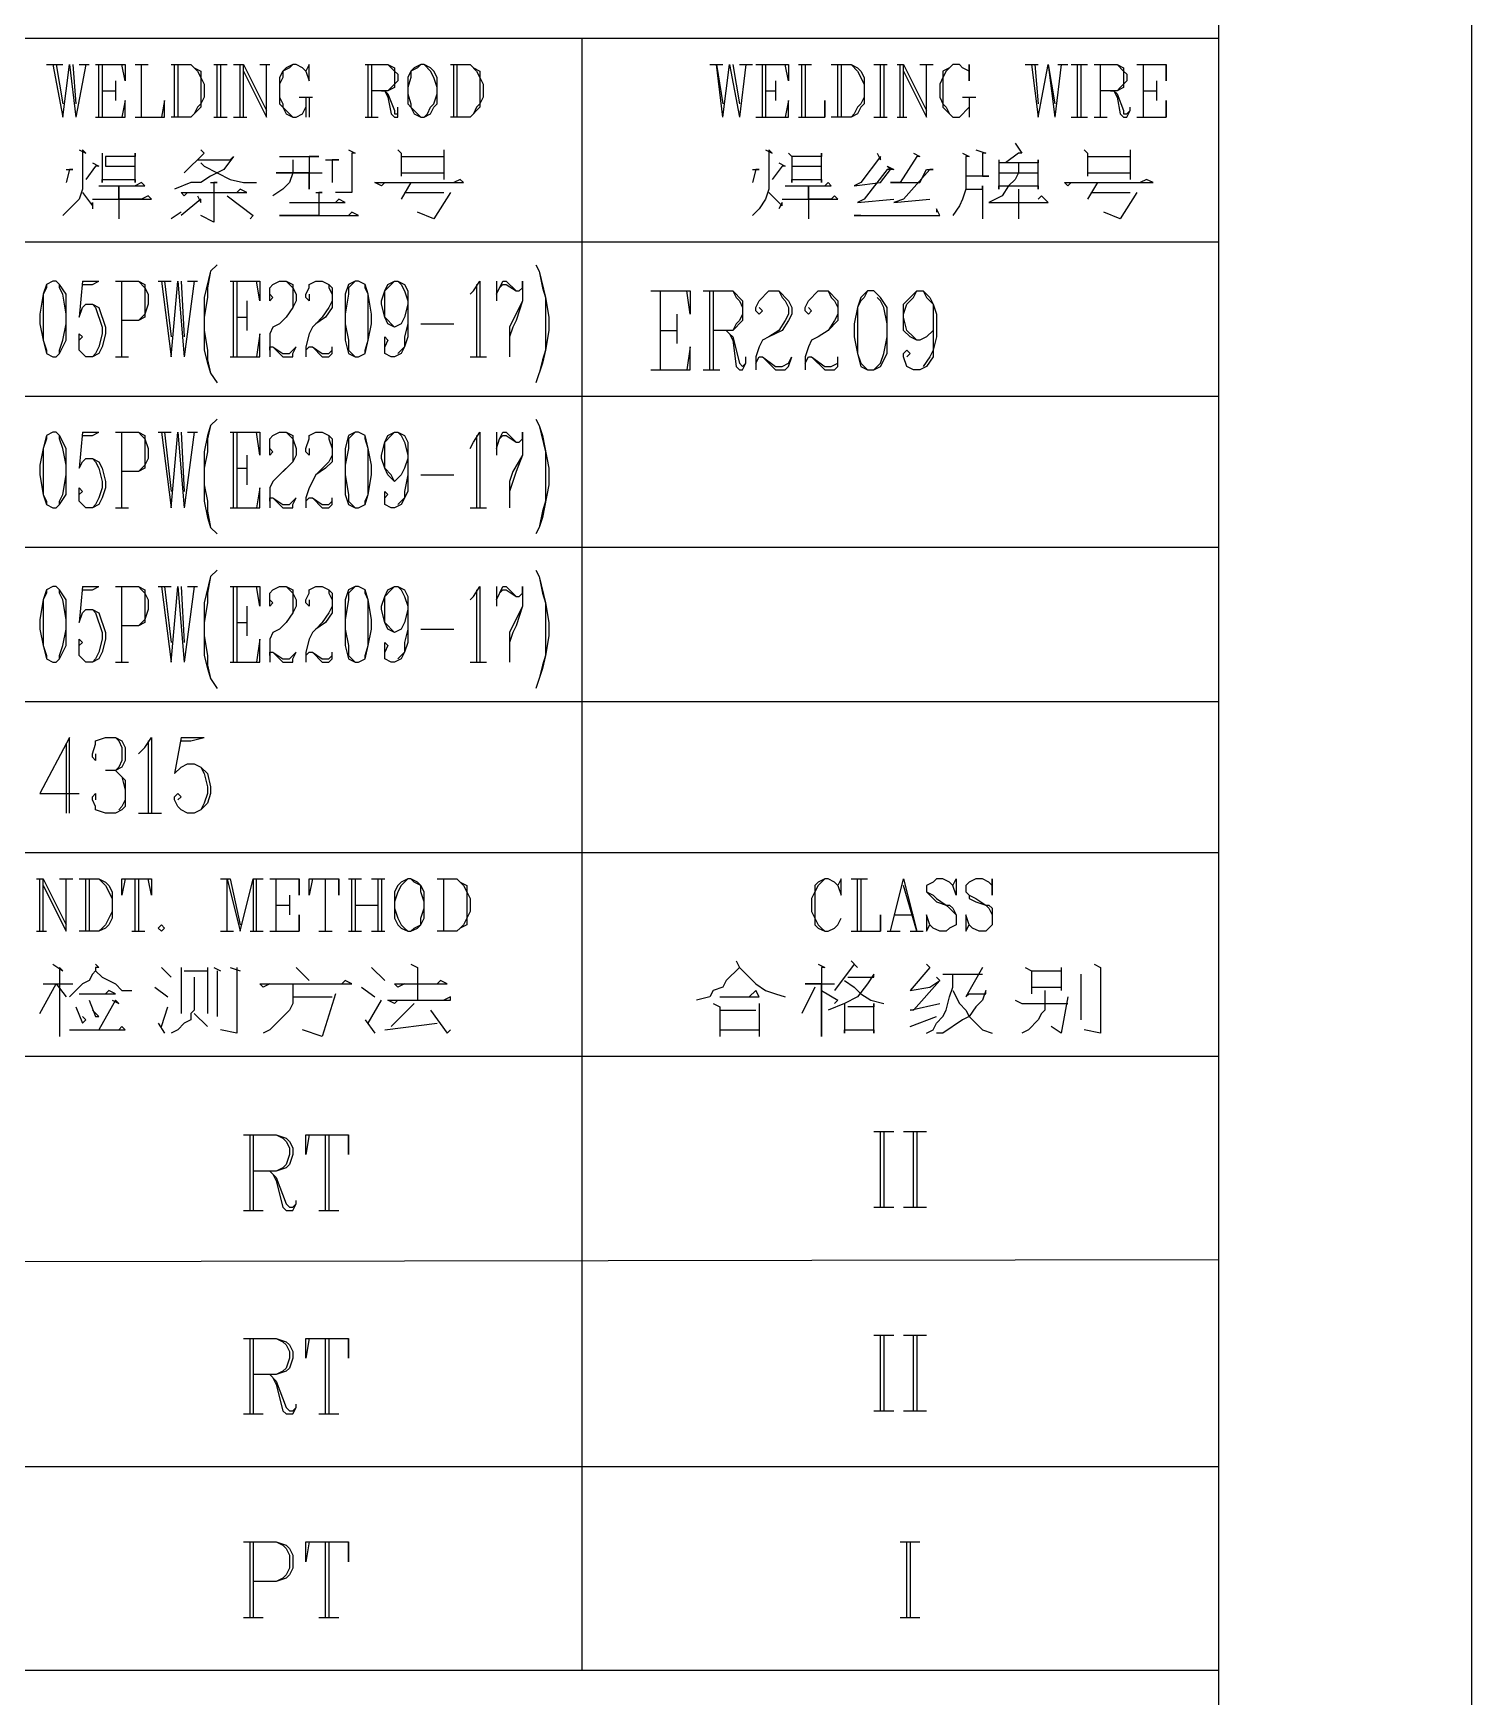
# Model space of a CAD drawing. Extents: x 51 to 246, y 3 to 417.
# Drawn here: x 227.33 to 245.87, y 365.16 to 386.61 of the extents above; entities that cross this region are included whole.
import ezdxf

# ---------------------------------------------------------------- set-up
doc = ezdxf.new("R2010")
doc.units = 0
doc.header["$MEASUREMENT"] = 0
doc.layers.add('_____1', color=160, linetype='Continuous')

msp = doc.modelspace()

# ---------------------------------------------------------------- linework, layer by layer
at = {"layer": '_____1', "color": 7}
for p, q in [((245.872, 3.259), (245.872, 417.025)), ((242.612, 6.519), (242.612, 413.766)), ((209.804, 386.545), (242.612, 386.545)), ((234.4, 386.545), (234.4, 365.506)), ((227.499, 386.207), (227.711, 386.207)), ((227.584, 386.207), (227.711, 385.529)), ((227.626, 386.207), (227.711, 385.699)), ((227.838, 386.207), (227.88, 385.699)), ((228.007, 386.207), (227.88, 385.529)), ((227.923, 386.207), (228.05, 386.207)), ((228.177, 385.529), (228.177, 386.207)), ((228.219, 386.207), (228.219, 385.529)), ((228.642, 386.207), (228.812, 386.207)), ((228.727, 385.529), (228.727, 386.207)), ((229.15, 385.529), (229.15, 386.207)), ((229.193, 386.207), (229.193, 385.529)), ((229.658, 386.207), (229.828, 386.207)), ((229.701, 385.529), (229.701, 386.207)), ((229.743, 386.207), (229.743, 385.529)), ((229.912, 386.207), (230.039, 386.207)), ((229.997, 385.529), (229.997, 386.207)), ((230.251, 386.207), (230.378, 386.207)), ((231.648, 385.529), (231.648, 386.207)), ((231.69, 386.207), (231.69, 385.529)), ((232.749, 385.529), (232.749, 386.207)), ((232.791, 386.207), (232.791, 385.529)), ((236.051, 386.207), (236.22, 386.207)), ((236.347, 386.207), (236.432, 385.699)), ((236.516, 386.207), (236.432, 385.529)), ((236.432, 386.207), (236.601, 386.207)), ((236.728, 385.529), (236.728, 386.207)), ((236.77, 386.207), (236.77, 385.529)), ((237.194, 386.207), (237.363, 386.207)), ((237.236, 385.529), (237.236, 386.207)), ((237.278, 386.207), (237.278, 385.529)), ((237.702, 385.529), (237.702, 386.207)), ((237.744, 386.207), (237.744, 385.529)), ((238.167, 386.207), (238.337, 386.207)), ((238.252, 385.529), (238.252, 386.207)), ((238.294, 386.207), (238.294, 385.529)), ((238.464, 386.207), (238.548, 386.207)), ((238.506, 385.529), (238.506, 386.207)), ((238.76, 386.207), (238.929, 386.207)), ((240.115, 386.207), (240.284, 386.207)), ((240.199, 386.207), (240.284, 385.529)), ((240.242, 386.207), (240.284, 385.699)), ((240.411, 386.207), (240.496, 385.699)), ((240.58, 386.207), (240.496, 385.529)), ((240.538, 386.207), (240.665, 386.207)), ((240.707, 386.207), (240.919, 386.207)), ((240.792, 385.529), (240.792, 386.207)), ((240.834, 386.207), (240.834, 385.529)), ((241.088, 385.529), (241.088, 386.207)), ((241.639, 385.529), (241.639, 386.207)), ((228.219, 385.868), (228.388, 385.868)), ((228.388, 385.995), (228.388, 385.741)), ((236.77, 385.868), (236.897, 385.868)), ((236.897, 385.995), (236.897, 385.741)), ((241.639, 385.868), (241.808, 385.868)), ((241.808, 385.995), (241.808, 385.741)), ((230.759, 385.783), (230.928, 385.783)), ((230.844, 385.783), (230.844, 385.529)), ((230.886, 385.783), (230.886, 385.529)), ((239.31, 385.783), (239.48, 385.783)), ((239.395, 385.783), (239.395, 385.529)), ((229.658, 385.529), (229.828, 385.529)), ((229.912, 385.529), (230.082, 385.529)), ((231.606, 385.529), (231.775, 385.529)), ((238.167, 385.529), (238.337, 385.529)), ((238.464, 385.529), (238.591, 385.529)), ((240.707, 385.529), (240.919, 385.529)), ((241.004, 385.529), (241.173, 385.529)), ((232.071, 385.021), (232.622, 385.021)), ((232.622, 385.106), (232.622, 384.725)), ((240.919, 385.021), (241.469, 385.021)), ((241.469, 385.106), (241.469, 384.725)), ((232.071, 384.81), (232.622, 384.81)), ((240.919, 384.81), (241.469, 384.81)), ((232.198, 384.683), (232.071, 384.471)), ((232.114, 384.556), (232.622, 384.556)), ((240.03, 384.598), (240.03, 384.217)), ((241.046, 384.683), (240.919, 384.471)), ((240.961, 384.556), (241.469, 384.556)), ((229.235, 384.302), (229.108, 384.217)), ((213.064, 383.921), (242.612, 383.921)), ((227.965, 383.413), (228.177, 383.413)), ((228.473, 382.439), (228.473, 383.413)), ((228.939, 383.413), (229.108, 383.413)), ((228.981, 383.413), (229.108, 382.439)), ((229.023, 383.413), (229.108, 382.693)), ((229.235, 383.413), (229.277, 382.693)), ((229.404, 383.413), (229.277, 382.439)), ((229.32, 383.413), (229.447, 383.413)), ((229.912, 382.439), (229.912, 383.413)), ((229.955, 383.413), (229.955, 382.439)), ((233.045, 383.37), (233.045, 382.439)), ((233.299, 383.413), (233.299, 383.159)), ((235.416, 382.27), (235.416, 383.286)), ((236.051, 382.27), (236.051, 383.286)), ((236.093, 383.286), (236.093, 382.27)), ((230.082, 383.159), (230.082, 382.778)), ((229.955, 382.947), (230.082, 382.947)), ((232.325, 382.862), (232.749, 382.862)), ((235.627, 382.989), (235.627, 382.608)), ((235.416, 382.778), (235.627, 382.778)), ((228.388, 382.439), (228.558, 382.439)), ((232.96, 382.439), (233.172, 382.439)), ((235.966, 382.27), (236.178, 382.27)), ((213.064, 381.931), (242.612, 381.931)), ((227.965, 381.465), (228.177, 381.465)), ((228.473, 380.492), (228.473, 381.465)), ((228.939, 381.465), (229.108, 381.465)), ((228.981, 381.465), (229.108, 380.492)), ((229.023, 381.465), (229.108, 380.703)), ((229.235, 381.465), (229.277, 380.703)), ((229.404, 381.465), (229.277, 380.492)), ((229.32, 381.465), (229.447, 381.465)), ((229.912, 380.492), (229.912, 381.465)), ((229.955, 381.465), (229.955, 380.492)), ((233.045, 381.423), (233.045, 380.492)), ((233.299, 381.465), (233.299, 381.169)), ((230.082, 381.169), (230.082, 380.788)), ((229.955, 381), (230.082, 381)), ((232.325, 380.915), (232.749, 380.915)), ((228.388, 380.492), (228.558, 380.492)), ((232.96, 380.492), (233.172, 380.492)), ((213.064, 379.984), (242.612, 379.984)), ((227.965, 379.476), (228.177, 379.476)), ((228.473, 378.502), (228.473, 379.476)), ((228.939, 379.476), (229.108, 379.476)), ((228.981, 379.476), (229.108, 378.502)), ((229.023, 379.476), (229.108, 378.756)), ((229.235, 379.476), (229.277, 378.756)), ((229.404, 379.476), (229.277, 378.502)), ((229.32, 379.476), (229.447, 379.476)), ((229.912, 378.502), (229.912, 379.476)), ((229.955, 379.476), (229.955, 378.502)), ((233.045, 379.433), (233.045, 378.502)), ((233.299, 379.476), (233.299, 379.222)), ((230.082, 379.222), (230.082, 378.841)), ((229.955, 379.01), (230.082, 379.01)), ((232.325, 378.925), (232.749, 378.925)), ((228.388, 378.502), (228.558, 378.502)), ((232.96, 378.502), (233.172, 378.502)), ((213.064, 377.994), (242.612, 377.994)), ((228.812, 377.486), (228.812, 376.555)), ((229.235, 377.528), (229.531, 377.528)), ((227.753, 377.444), (227.753, 376.555)), ((228.685, 376.555), (228.981, 376.555)), ((209.804, 376.047), (242.612, 376.047)), ((227.372, 375.708), (227.457, 375.708)), ((227.415, 375.031), (227.415, 375.708)), ((227.669, 375.708), (227.838, 375.708)), ((228.007, 375.031), (228.007, 375.708)), ((228.05, 375.708), (228.05, 375.031)), ((228.642, 375.031), (228.642, 375.708)), ((228.685, 375.708), (228.685, 375.031)), ((229.743, 375.708), (229.87, 375.708)), ((229.828, 375.031), (229.828, 375.708)), ((229.87, 375.708), (229.997, 375.115)), ((230.166, 375.708), (230.293, 375.708)), ((230.209, 375.031), (230.209, 375.708)), ((230.463, 375.031), (230.463, 375.708)), ((231.098, 375.031), (231.098, 375.708)), ((231.394, 375.708), (231.563, 375.708)), ((231.436, 375.031), (231.436, 375.708)), ((231.479, 375.708), (231.479, 375.031)), ((231.69, 375.708), (231.86, 375.708)), ((231.775, 375.031), (231.775, 375.708)), ((231.817, 375.708), (231.817, 375.031)), ((232.622, 375.031), (232.622, 375.708)), ((237.871, 375.708), (238.083, 375.708)), ((237.956, 375.031), (237.956, 375.708)), ((237.998, 375.708), (237.998, 375.031)), ((230.463, 375.369), (230.632, 375.369)), ((230.632, 375.496), (230.632, 375.242)), ((231.479, 375.369), (231.775, 375.369)), ((238.421, 375.242), (238.675, 375.242)), ((227.372, 375.031), (227.499, 375.031)), ((228.6, 375.031), (228.769, 375.031)), ((229.743, 375.031), (229.912, 375.031)), ((230.124, 375.031), (230.293, 375.031)), ((231.013, 375.031), (231.182, 375.031)), ((231.394, 375.031), (231.563, 375.031)), ((231.69, 375.031), (231.86, 375.031)), ((238.337, 375.031), (238.506, 375.031)), ((238.633, 375.031), (238.802, 375.031)), ((228.981, 374.565), (229.108, 374.438)), ((229.235, 374.565), (229.235, 373.972)), ((229.277, 374.523), (229.574, 374.523)), ((229.574, 374.565), (229.574, 373.972)), ((229.658, 374.565), (229.743, 374.523)), ((229.701, 374.523), (229.701, 373.93)), ((229.87, 374.565), (229.997, 374.523)), ((230.717, 374.565), (230.886, 374.396)), ((231.69, 374.565), (231.86, 374.396)), ((239.056, 374.48), (239.564, 374.48)), ((240.199, 374.523), (240.58, 374.523)), ((240.58, 374.565), (240.58, 374.269)), ((240.834, 374.48), (240.834, 373.888)), ((227.457, 374.353), (227.838, 374.353)), ((228.896, 374.311), (229.066, 374.184)), ((231.563, 374.311), (231.733, 374.184)), ((237.405, 374.311), (237.236, 373.972)), ((240.199, 374.311), (240.58, 374.311)), ((228.981, 373.803), (229.066, 374.057)), ((230.674, 374.184), (231.182, 374.184)), ((231.648, 373.845), (231.817, 374.142)), ((232.241, 374.099), (231.944, 373.803)), ((236.686, 374.099), (236.686, 373.676)), ((228.939, 373.845), (229.023, 373.718)), ((229.404, 373.972), (229.574, 373.803)), ((231.606, 373.888), (231.733, 373.718)), ((231.86, 373.761), (232.537, 373.845)), ((236.178, 374.015), (236.643, 374.015)), ((238.633, 373.803), (238.972, 373.93)), ((236.178, 373.761), (236.686, 373.761)), ((213.064, 373.422), (242.612, 373.422)), ((230.124, 371.432), (230.124, 372.406)), ((230.166, 372.406), (230.166, 371.432)), ((231.098, 371.432), (231.098, 372.406)), ((231.14, 372.406), (231.14, 371.432)), ((238.167, 372.448), (238.421, 372.448)), ((238.252, 371.475), (238.252, 372.448)), ((238.294, 372.448), (238.294, 371.475)), ((238.548, 372.448), (238.845, 372.448)), ((238.675, 371.475), (238.675, 372.448)), ((238.718, 372.448), (238.718, 371.475)), ((238.167, 371.475), (238.421, 371.475)), ((238.548, 371.475), (238.845, 371.475)), ((230.039, 371.432), (230.293, 371.432)), ((231.013, 371.432), (231.267, 371.432)), ((213.064, 370.755), (242.612, 370.797)), ((230.124, 368.808), (230.124, 369.781)), ((230.166, 369.781), (230.166, 368.808)), ((231.098, 368.808), (231.098, 369.781)), ((231.14, 369.781), (231.14, 368.808)), ((238.167, 369.824), (238.421, 369.824)), ((238.252, 368.85), (238.252, 369.824)), ((238.294, 369.824), (238.294, 368.85)), ((238.548, 369.824), (238.845, 369.824)), ((238.675, 368.85), (238.675, 369.824)), ((238.718, 369.824), (238.718, 368.85)), ((230.039, 368.808), (230.293, 368.808)), ((231.013, 368.808), (231.267, 368.808)), ((238.167, 368.85), (238.421, 368.85)), ((238.548, 368.85), (238.845, 368.85)), ((213.064, 368.13), (242.612, 368.13)), ((230.124, 366.183), (230.124, 367.157)), ((230.166, 367.157), (230.166, 366.183)), ((231.098, 366.183), (231.098, 367.157)), ((231.14, 367.157), (231.14, 366.183)), ((238.506, 367.157), (238.76, 367.157)), ((238.591, 366.183), (238.591, 367.157)), ((238.633, 367.157), (238.633, 366.183)), ((230.039, 366.183), (230.293, 366.183)), ((231.013, 366.183), (231.267, 366.183)), ((238.506, 366.183), (238.76, 366.183)), ((209.804, 365.506), (242.612, 365.506))]:
    msp.add_line(p, q, dxfattribs=at)
for points in [[(227.711, 385.529), (227.796, 386.207), (227.88, 385.529)], [(228.134, 386.207), (228.515, 386.207), (228.515, 385.995), (228.473, 386.207)], [(229.108, 386.207), (229.362, 386.207), (229.404, 386.164), (229.489, 386.122), (229.489, 386.037), (229.531, 385.953), (229.531, 385.783), (229.489, 385.699), (229.489, 385.656), (229.362, 385.529), (229.108, 385.529)], [(229.362, 386.207), (229.447, 386.122), (229.489, 386.037), (229.489, 385.699), (229.447, 385.656), (229.404, 385.572), (229.362, 385.529)], [(230.039, 385.529), (230.039, 386.207), (230.336, 385.614)], [(230.039, 386.122), (230.336, 385.529), (230.336, 386.207)], [(230.844, 386.122), (230.886, 385.995), (230.886, 386.207), (230.844, 386.122), (230.801, 386.164), (230.717, 386.207), (230.674, 386.207), (230.59, 386.164), (230.547, 386.122), (230.505, 386.037), (230.505, 385.699), (230.547, 385.656), (230.59, 385.572), (230.674, 385.529), (230.717, 385.529), (230.801, 385.572), (230.844, 385.656)], [(230.674, 386.207), (230.632, 386.164), (230.547, 386.122), (230.547, 386.037), (230.505, 385.953), (230.505, 385.783), (230.547, 385.699), (230.547, 385.656), (230.632, 385.572), (230.674, 385.529)], [(231.606, 386.207), (231.902, 386.207), (231.987, 386.164), (231.987, 386.122), (232.029, 386.08), (232.029, 385.995), (231.987, 385.953), (231.987, 385.91), (231.902, 385.868), (231.69, 385.868)], [(231.902, 386.207), (231.987, 386.122), (231.987, 385.953), (231.944, 385.91), (231.902, 385.868)], [(232.325, 386.207), (232.241, 386.164), (232.198, 386.122), (232.156, 386.037), (232.156, 385.699), (232.198, 385.656), (232.241, 385.572), (232.325, 385.529), (232.368, 385.529), (232.452, 385.572), (232.495, 385.656), (232.537, 385.699), (232.537, 386.037), (232.495, 386.122), (232.452, 386.164), (232.368, 386.207), (232.325, 386.207), (232.283, 386.164), (232.198, 386.122), (232.198, 386.037), (232.156, 385.91), (232.156, 385.826), (232.198, 385.699), (232.198, 385.656), (232.325, 385.529)], [(232.368, 385.529), (232.41, 385.572), (232.452, 385.656), (232.495, 385.699), (232.537, 385.826), (232.537, 385.91), (232.495, 386.037), (232.452, 386.122), (232.368, 386.207)], [(232.706, 386.207), (232.96, 386.207), (233.003, 386.164), (233.087, 386.122), (233.087, 386.037), (233.13, 385.953), (233.13, 385.783), (233.087, 385.699), (233.087, 385.656), (232.96, 385.529), (232.706, 385.529)], [(232.96, 386.207), (233.045, 386.122), (233.087, 386.037), (233.087, 385.699), (233.045, 385.656), (233.003, 385.572), (232.96, 385.529)], [(236.22, 385.529), (236.135, 386.207), (236.22, 385.699)], [(236.22, 385.529), (236.305, 386.207), (236.432, 385.529)], [(236.643, 386.207), (237.067, 386.207), (237.067, 385.995), (237.024, 386.207)], [(237.617, 386.207), (237.871, 386.207), (237.956, 386.164), (237.998, 386.122), (238.04, 386.037), (238.04, 385.699), (237.998, 385.656), (237.956, 385.572), (237.871, 385.529), (237.617, 385.529)], [(237.871, 386.207), (237.956, 386.122), (238.04, 385.953), (238.04, 385.783), (237.998, 385.699), (237.956, 385.656), (237.913, 385.572), (237.871, 385.529)], [(238.548, 385.529), (238.548, 386.207), (238.845, 385.614)], [(238.548, 386.122), (238.845, 385.529), (238.845, 386.207)], [(239.395, 386.122), (239.395, 385.995), (239.395, 386.207), (239.395, 386.122), (239.31, 386.164), (239.268, 386.207), (239.183, 386.207), (239.141, 386.164), (239.056, 386.122), (239.056, 386.037), (239.014, 385.953), (239.014, 385.783), (239.056, 385.699), (239.056, 385.656), (239.183, 385.529), (239.268, 385.529), (239.395, 385.656)], [(239.183, 386.207), (239.099, 386.122), (239.056, 386.037), (239.056, 385.699), (239.099, 385.656), (239.141, 385.572), (239.183, 385.529)], [(240.284, 385.529), (240.411, 386.207), (240.496, 385.529)], [(241.004, 386.207), (241.3, 386.207), (241.385, 386.164), (241.385, 386.122), (241.427, 386.08), (241.427, 385.995), (241.385, 385.953), (241.385, 385.91), (241.3, 385.868), (241.088, 385.868)], [(241.3, 386.207), (241.385, 386.122), (241.385, 385.953), (241.342, 385.91), (241.3, 385.868)], [(241.554, 386.207), (241.935, 386.207), (241.935, 385.995), (241.935, 386.207)], [(231.817, 385.868), (231.86, 385.868), (231.902, 385.826), (231.987, 385.614), (231.987, 385.572), (232.029, 385.572), (232.029, 385.614)], [(231.86, 385.868), (231.902, 385.783), (231.944, 385.572), (231.987, 385.529), (232.029, 385.529), (232.029, 385.656)], [(241.215, 385.868), (241.258, 385.868), (241.3, 385.826), (241.385, 385.614), (241.385, 385.572), (241.427, 385.572), (241.469, 385.614)], [(241.258, 385.868), (241.3, 385.783), (241.342, 385.572), (241.385, 385.529), (241.427, 385.529), (241.469, 385.614), (241.469, 385.656)], [(228.134, 385.529), (228.515, 385.529), (228.515, 385.741), (228.473, 385.529)], [(228.642, 385.529), (229.023, 385.529), (229.023, 385.741), (228.981, 385.529)], [(236.643, 385.529), (237.067, 385.529), (237.067, 385.741), (237.024, 385.529)], [(237.194, 385.529), (237.532, 385.529), (237.532, 385.741), (237.532, 385.529)], [(241.554, 385.529), (241.935, 385.529), (241.935, 385.741), (241.935, 385.529)], [(239.988, 385.191), (240.072, 385.064), (240.03, 385.064), (239.861, 384.937)], [(227.923, 385.106), (228.007, 385.064), (227.965, 385.106), (227.965, 384.598), (227.923, 384.471), (227.711, 384.259)], [(228.219, 385.064), (228.219, 384.683), (228.219, 384.725), (228.642, 384.725), (228.642, 384.683), (228.642, 385.064), (228.642, 385.021), (228.261, 385.021), (228.261, 384.894), (228.642, 384.894)], [(229.447, 384.979), (229.87, 384.979), (229.912, 385.021), (229.785, 384.852), (229.616, 384.767), (229.489, 384.683), (229.362, 384.683), (229.15, 384.598)], [(229.489, 385.106), (229.531, 385.064), (229.277, 384.81)], [(230.674, 384.979), (230.674, 384.81), (230.632, 384.683), (230.547, 384.598), (230.42, 384.513)], [(230.505, 385.021), (231.013, 385.021), (230.886, 385.021), (230.886, 384.598), (230.886, 384.81), (230.463, 384.81), (231.055, 384.81)], [(231.098, 384.979), (231.267, 384.979), (231.182, 384.979), (231.182, 384.683)], [(231.394, 385.106), (231.479, 385.064), (231.436, 385.064), (231.436, 384.556), (231.225, 384.556)], [(232.029, 385.106), (232.071, 385.064), (232.071, 384.767)], [(236.77, 385.106), (236.855, 385.064), (236.813, 385.106), (236.813, 384.598), (236.77, 384.471), (236.686, 384.344), (236.601, 384.259)], [(237.067, 385.064), (237.109, 385.021), (237.109, 384.683), (237.109, 384.725), (237.49, 384.725), (237.49, 384.683), (237.49, 385.064), (237.49, 385.021), (237.109, 385.021), (237.109, 384.894), (237.49, 384.894)], [(238.21, 385.064), (238.252, 384.979), (238.252, 385.021), (237.998, 384.683), (237.913, 384.64), (238.252, 384.683), (238.379, 384.852), (238.337, 384.894), (238.421, 384.852), (238.337, 384.852), (238.04, 384.471), (237.956, 384.429), (238.421, 384.471)], [(238.675, 385.064), (238.76, 385.021), (238.718, 385.021), (238.506, 384.683), (238.379, 384.683), (238.76, 384.683), (238.845, 384.852), (238.929, 384.852), (238.887, 384.852), (238.548, 384.471), (238.421, 384.429), (238.887, 384.471)], [(239.31, 385.064), (239.395, 385.021), (239.353, 385.021), (239.353, 384.598), (239.31, 384.471), (239.268, 384.386), (239.183, 384.259)], [(239.48, 385.106), (239.607, 385.064), (239.564, 385.064), (239.564, 384.767), (239.649, 384.767), (239.353, 384.767)], [(239.776, 384.979), (239.776, 384.598), (239.776, 384.64), (240.284, 384.64), (240.284, 384.598), (240.284, 384.979), (240.284, 384.937), (239.776, 384.937), (239.776, 384.81), (240.284, 384.81)], [(240.877, 385.106), (240.919, 385.064), (240.919, 384.767)], [(227.753, 384.852), (227.838, 384.852), (227.796, 384.852), (227.753, 384.683)], [(228.092, 384.937), (228.177, 384.894), (228.134, 384.894), (228.007, 384.725)], [(229.489, 384.937), (229.531, 384.894), (229.87, 384.725), (230.039, 384.683), (230.209, 384.683)], [(236.601, 384.852), (236.686, 384.852), (236.643, 384.852), (236.601, 384.683)], [(236.94, 384.937), (237.024, 384.894), (236.982, 384.894), (236.855, 384.725)], [(240.03, 384.937), (240.03, 384.81), (239.988, 384.725), (239.903, 384.64), (239.818, 384.513), (239.649, 384.429), (240.411, 384.429), (240.326, 384.513), (240.284, 384.471)], [(227.965, 384.556), (228.092, 384.386), (228.092, 384.429), (228.092, 384.344)], [(228.092, 384.471), (228.854, 384.471), (228.812, 384.513), (228.727, 384.471), (228.431, 384.471), (228.431, 384.64), (228.431, 384.217)], [(228.177, 384.64), (228.769, 384.64), (228.727, 384.683), (228.642, 384.64)], [(229.32, 384.556), (229.277, 384.513), (229.235, 384.556), (230.082, 384.556), (229.997, 384.598), (229.955, 384.556)], [(229.616, 384.683), (229.701, 384.683), (229.658, 384.683), (229.658, 384.175), (229.489, 384.259)], [(230.971, 384.556), (231.055, 384.556), (231.013, 384.556), (231.013, 384.259), (230.505, 384.259), (231.521, 384.259), (231.436, 384.302), (231.394, 384.259)], [(231.86, 384.683), (231.817, 384.64), (231.733, 384.683), (232.876, 384.683), (232.833, 384.725), (232.749, 384.683)], [(232.706, 384.556), (232.495, 384.217), (232.283, 384.302)], [(236.813, 384.556), (236.982, 384.386), (236.982, 384.429), (236.94, 384.344)], [(236.982, 384.471), (237.702, 384.471), (237.659, 384.513), (237.617, 384.471), (237.321, 384.471), (237.321, 384.64), (237.321, 384.217)], [(237.024, 384.64), (237.617, 384.64), (237.575, 384.683), (237.532, 384.64)], [(239.353, 384.598), (239.564, 384.598), (239.564, 384.64), (239.564, 384.217)], [(240.707, 384.683), (240.665, 384.64), (240.623, 384.683), (241.766, 384.683), (241.681, 384.725), (241.596, 384.683)], [(241.554, 384.556), (241.342, 384.217), (241.131, 384.302)], [(229.447, 384.513), (229.489, 384.429), (229.489, 384.471), (229.235, 384.259)], [(229.828, 384.513), (230.166, 384.259), (230.124, 384.217)], [(230.632, 384.429), (231.352, 384.429), (231.267, 384.471), (231.225, 384.429)], [(237.998, 384.259), (237.913, 384.259), (239.014, 384.259), (238.972, 384.344), (238.972, 384.302)], [(229.701, 383.624), (229.616, 383.54), (229.531, 383.201), (229.531, 382.524), (229.574, 382.354), (229.616, 382.227), (229.701, 382.1)], [(229.616, 383.54), (229.574, 383.328), (229.574, 383.201), (229.531, 382.947), (229.531, 382.778), (229.574, 382.524), (229.574, 382.397), (229.616, 382.227)], [(233.807, 383.624), (233.849, 383.54), (233.934, 383.201), (233.976, 382.947), (233.976, 382.778), (233.934, 382.524), (233.892, 382.354), (233.807, 382.1)], [(233.849, 383.54), (233.892, 383.328), (233.934, 383.201), (233.934, 382.524), (233.892, 382.397), (233.849, 382.227)], [(227.584, 383.413), (227.499, 383.37), (227.457, 383.243), (227.415, 382.989), (227.415, 382.862), (227.457, 382.651), (227.499, 382.481), (227.584, 382.439), (227.626, 382.439), (227.669, 382.481), (227.753, 382.651), (227.753, 383.243), (227.669, 383.37), (227.626, 383.413), (227.584, 383.413), (227.499, 383.37), (227.499, 383.328), (227.457, 383.243), (227.457, 382.651), (227.499, 382.524), (227.499, 382.481), (227.584, 382.439)], [(227.626, 382.439), (227.669, 382.481), (227.669, 382.524), (227.711, 382.651), (227.753, 382.862), (227.753, 382.989), (227.711, 383.243), (227.669, 383.328), (227.669, 383.37)], [(227.965, 383.413), (227.923, 382.947), (227.965, 383.074), (228.007, 383.116), (228.092, 383.116), (228.177, 383.074), (228.261, 382.82), (228.261, 382.735), (228.219, 382.566), (228.177, 382.481), (228.092, 382.439), (228.007, 382.439), (227.965, 382.481), (227.923, 382.524), (227.923, 382.735), (227.965, 382.693), (227.923, 382.651)], [(227.965, 383.37), (228.092, 383.37), (228.177, 383.413)], [(228.388, 383.413), (228.685, 383.413), (228.769, 383.37), (228.769, 383.328), (228.812, 383.243), (228.812, 383.116), (228.769, 382.989), (228.769, 382.947), (228.685, 382.905), (228.473, 382.905)], [(228.685, 383.413), (228.769, 383.328), (228.769, 382.989), (228.685, 382.905)], [(229.108, 382.439), (229.193, 383.413), (229.277, 382.439)], [(229.87, 383.413), (230.251, 383.413), (230.251, 383.159), (230.209, 383.413)], [(230.378, 383.243), (230.42, 383.201), (230.378, 383.159), (230.378, 383.328), (230.42, 383.37), (230.505, 383.413), (230.59, 383.413), (230.674, 383.37), (230.674, 383.328), (230.717, 383.243), (230.717, 383.159), (230.674, 383.074), (230.59, 382.947), (230.505, 382.862), (230.42, 382.82), (230.378, 382.735), (230.378, 382.439)], [(230.59, 383.413), (230.632, 383.37), (230.674, 383.328), (230.674, 383.074), (230.59, 382.947), (230.505, 382.862)], [(230.886, 383.243), (230.886, 383.159), (230.844, 383.201), (230.844, 383.243), (230.886, 383.328), (230.886, 383.37), (230.971, 383.413), (231.055, 383.413), (231.14, 383.37), (231.182, 383.328), (231.182, 383.074), (231.098, 382.947), (230.971, 382.862), (230.928, 382.82), (230.886, 382.735), (230.844, 382.566), (230.844, 382.439)], [(231.055, 383.413), (231.14, 383.37), (231.14, 383.328), (231.182, 383.243), (231.182, 383.159), (231.14, 383.074), (231.055, 382.947), (230.971, 382.862)], [(231.479, 383.413), (231.394, 383.37), (231.352, 383.243), (231.352, 382.651), (231.394, 382.481), (231.479, 382.439), (231.521, 382.439), (231.606, 382.481), (231.648, 382.651), (231.69, 382.862), (231.69, 382.989), (231.648, 383.243), (231.606, 383.37), (231.521, 383.413), (231.479, 383.413), (231.394, 383.328), (231.394, 383.243), (231.352, 382.989), (231.352, 382.862), (231.394, 382.651), (231.394, 382.524), (231.436, 382.481), (231.479, 382.439)], [(231.521, 382.439), (231.606, 382.481), (231.606, 382.524), (231.648, 382.651), (231.648, 383.243), (231.606, 383.328), (231.606, 383.37)], [(232.156, 383.116), (232.114, 382.947), (232.071, 382.862), (231.987, 382.82), (231.902, 382.862), (231.86, 382.947), (231.817, 383.116), (231.817, 383.159), (231.86, 383.286), (231.902, 383.37), (231.987, 383.413), (232.029, 383.413), (232.114, 383.37), (232.156, 383.286), (232.156, 382.693), (232.114, 382.566), (232.071, 382.481), (231.987, 382.439), (231.944, 382.439), (231.86, 382.481), (231.86, 382.693), (231.902, 382.651), (231.86, 382.566)], [(231.987, 382.82), (231.86, 382.947), (231.86, 383.286), (231.987, 383.413)], [(232.029, 383.413), (232.071, 383.37), (232.114, 383.286), (232.156, 383.159), (232.156, 382.862), (232.114, 382.693), (232.114, 382.566), (232.029, 382.481)], [(232.96, 383.243), (233.003, 383.286), (233.087, 383.413), (233.087, 382.439)], [(233.299, 383.243), (233.384, 383.413), (233.426, 383.413), (233.553, 383.286), (233.595, 383.286), (233.638, 383.328), (233.638, 383.413)], [(233.341, 383.328), (233.384, 383.37), (233.426, 383.37), (233.553, 383.286)], [(233.638, 383.413), (233.638, 383.159), (233.553, 382.905), (233.511, 382.82), (233.468, 382.693), (233.468, 382.439)], [(235.289, 383.286), (235.797, 383.286), (235.797, 382.989), (235.754, 383.286)], [(235.966, 383.286), (236.347, 383.286), (236.474, 383.159), (236.474, 382.905), (236.347, 382.778), (236.093, 382.778)], [(236.347, 383.286), (236.389, 383.201), (236.432, 383.159), (236.474, 383.074), (236.474, 382.989), (236.432, 382.905), (236.389, 382.862), (236.347, 382.778)], [(236.686, 383.074), (236.728, 383.032), (236.686, 382.989), (236.643, 383.032), (236.643, 383.074), (236.686, 383.159), (236.813, 383.286), (236.94, 383.286), (237.067, 383.159), (237.109, 383.074), (237.109, 382.989), (237.067, 382.905), (236.982, 382.778), (236.813, 382.693), (236.728, 382.651), (236.686, 382.566), (236.643, 382.439), (236.643, 382.27)], [(236.94, 383.286), (236.982, 383.201), (237.024, 383.159), (237.067, 383.074), (237.067, 382.989), (237.024, 382.905), (236.94, 382.778), (236.813, 382.693)], [(237.321, 383.074), (237.363, 383.032), (237.321, 382.989), (237.278, 383.032), (237.278, 383.074), (237.321, 383.159), (237.448, 383.286), (237.575, 383.286), (237.702, 383.159), (237.702, 382.905), (237.575, 382.778), (237.448, 382.693), (237.363, 382.651), (237.321, 382.566), (237.278, 382.439), (237.278, 382.27)], [(237.575, 383.286), (237.617, 383.201), (237.659, 383.159), (237.702, 383.074), (237.702, 382.989), (237.659, 382.905), (237.575, 382.778), (237.448, 382.693)], [(238.083, 383.286), (237.998, 383.201), (237.956, 383.074), (237.913, 382.862), (237.913, 382.693), (237.956, 382.481), (237.998, 382.312), (238.083, 382.27), (238.167, 382.27), (238.252, 382.312), (238.337, 382.481), (238.337, 383.074), (238.252, 383.201), (238.167, 383.286), (238.083, 383.286), (238.04, 383.201), (237.998, 383.159), (237.956, 383.074), (237.956, 382.481), (237.998, 382.354), (238.04, 382.312), (238.083, 382.27)], [(238.929, 382.947), (238.929, 382.778), (238.845, 382.693), (238.76, 382.651), (238.718, 382.651), (238.633, 382.693), (238.548, 382.778), (238.548, 383.116), (238.718, 383.286), (238.802, 383.286), (238.887, 383.201), (238.929, 383.116), (238.972, 382.989), (238.972, 382.693), (238.929, 382.524), (238.929, 382.439), (238.845, 382.312), (238.76, 382.27), (238.675, 382.27), (238.591, 382.312), (238.548, 382.439), (238.548, 382.481), (238.591, 382.524), (238.633, 382.481), (238.591, 382.439)], [(238.718, 382.651), (238.675, 382.693), (238.591, 382.778), (238.548, 382.947), (238.548, 382.989), (238.591, 383.116), (238.675, 383.201), (238.718, 383.286)], [(238.802, 383.286), (238.845, 383.201), (238.929, 383.116), (238.929, 382.524), (238.887, 382.439), (238.802, 382.312)], [(228.092, 383.116), (228.134, 383.074), (228.219, 382.82), (228.219, 382.735), (228.177, 382.566), (228.134, 382.481), (228.092, 382.439)], [(233.638, 383.159), (233.468, 382.82), (233.468, 382.439)], [(238.167, 382.27), (238.252, 382.354), (238.294, 382.481), (238.337, 382.693), (238.337, 382.862), (238.294, 383.074), (238.252, 383.159), (238.21, 383.201)], [(229.87, 382.439), (230.251, 382.439), (230.251, 382.735), (230.209, 382.439)], [(236.262, 382.778), (236.305, 382.735), (236.347, 382.693), (236.432, 382.354), (236.474, 382.312), (236.516, 382.354)], [(236.305, 382.735), (236.347, 382.651), (236.389, 382.312), (236.432, 382.27), (236.474, 382.27), (236.516, 382.354), (236.516, 382.439)], [(230.378, 382.524), (230.378, 382.566), (230.42, 382.566), (230.547, 382.481), (230.632, 382.481), (230.674, 382.524), (230.717, 382.566)], [(230.42, 382.566), (230.547, 382.439), (230.674, 382.439), (230.674, 382.481), (230.717, 382.566)], [(230.844, 382.524), (230.886, 382.566), (230.928, 382.566), (231.055, 382.481), (231.14, 382.481), (231.182, 382.524), (231.182, 382.566)], [(230.928, 382.566), (231.055, 382.439), (231.14, 382.439), (231.182, 382.481), (231.182, 382.566)], [(235.289, 382.27), (235.797, 382.27), (235.797, 382.566), (235.754, 382.27)], [(236.643, 382.354), (236.686, 382.439), (236.728, 382.439), (236.897, 382.312), (236.982, 382.312), (237.067, 382.354), (237.109, 382.439)], [(236.728, 382.439), (236.897, 382.27), (237.024, 382.27), (237.067, 382.312), (237.109, 382.439)], [(237.278, 382.354), (237.321, 382.439), (237.363, 382.439), (237.532, 382.312), (237.617, 382.312), (237.702, 382.354), (237.702, 382.439)], [(237.363, 382.439), (237.532, 382.27), (237.659, 382.27), (237.702, 382.312), (237.702, 382.439)], [(229.701, 381.635), (229.616, 381.55), (229.574, 381.423), (229.531, 381.211), (229.531, 380.576), (229.574, 380.365), (229.616, 380.238), (229.701, 380.153)], [(229.616, 381.55), (229.574, 381.381), (229.574, 381.211), (229.531, 381), (229.531, 380.788), (229.574, 380.576), (229.574, 380.449), (229.616, 380.238)], [(233.807, 381.635), (233.849, 381.55), (233.892, 381.423), (233.976, 381), (233.976, 380.788), (233.892, 380.365), (233.849, 380.238), (233.807, 380.153)], [(233.849, 381.55), (233.934, 381.211), (233.934, 380.576), (233.892, 380.449), (233.849, 380.238)], [(227.584, 381.465), (227.499, 381.423), (227.457, 381.254), (227.415, 381.042), (227.415, 380.915), (227.457, 380.661), (227.499, 380.534), (227.584, 380.492), (227.626, 380.492), (227.669, 380.534), (227.753, 380.661), (227.753, 381.254), (227.669, 381.423), (227.626, 381.465), (227.584, 381.465), (227.499, 381.423), (227.499, 381.381), (227.457, 381.254), (227.457, 380.661), (227.499, 380.576), (227.499, 380.534), (227.584, 380.492)], [(227.626, 380.492), (227.669, 380.534), (227.669, 380.576), (227.711, 380.661), (227.753, 380.915), (227.753, 381.042), (227.711, 381.254), (227.669, 381.381), (227.669, 381.423)], [(227.965, 381.465), (227.923, 381), (227.965, 381.084), (228.007, 381.127), (228.092, 381.127), (228.177, 381.084), (228.219, 381), (228.261, 380.83), (228.261, 380.746), (228.219, 380.619), (228.177, 380.534), (228.092, 380.492), (228.007, 380.492), (227.965, 380.534), (227.923, 380.576), (227.923, 380.746), (227.965, 380.703), (227.923, 380.661)], [(227.965, 381.423), (228.092, 381.423), (228.177, 381.465)], [(228.388, 381.465), (228.685, 381.465), (228.769, 381.423), (228.769, 381.381), (228.812, 381.254), (228.812, 381.127), (228.769, 381.042), (228.769, 381), (228.685, 380.957), (228.473, 380.957)], [(228.685, 381.465), (228.727, 381.423), (228.769, 381.381), (228.769, 381.042), (228.685, 380.957)], [(229.108, 380.492), (229.193, 381.465), (229.277, 380.492)], [(229.87, 381.465), (230.251, 381.465), (230.251, 381.169), (230.209, 381.465)], [(230.378, 381.254), (230.42, 381.211), (230.378, 381.169), (230.378, 381.381), (230.42, 381.423), (230.505, 381.465), (230.59, 381.465), (230.674, 381.423), (230.674, 381.381), (230.717, 381.254), (230.717, 381.169), (230.674, 381.084), (230.42, 380.83), (230.378, 380.746), (230.378, 380.492)], [(230.59, 381.465), (230.632, 381.423), (230.674, 381.381), (230.674, 381.084), (230.505, 380.915)], [(230.886, 381.254), (230.886, 381.169), (230.844, 381.211), (230.844, 381.254), (230.886, 381.381), (230.886, 381.423), (230.971, 381.465), (231.055, 381.465), (231.14, 381.423), (231.182, 381.381), (231.182, 381.084), (231.098, 381), (230.971, 380.915), (230.886, 380.746), (230.844, 380.619), (230.844, 380.492)], [(231.055, 381.465), (231.14, 381.423), (231.14, 381.381), (231.182, 381.254), (231.182, 381.169), (231.14, 381.084), (230.971, 380.915)], [(231.479, 381.465), (231.394, 381.423), (231.352, 381.254), (231.352, 380.661), (231.394, 380.534), (231.479, 380.492), (231.521, 380.492), (231.606, 380.534), (231.648, 380.661), (231.69, 380.915), (231.69, 381.042), (231.648, 381.254), (231.606, 381.423), (231.521, 381.465), (231.479, 381.465), (231.436, 381.423), (231.394, 381.381), (231.394, 381.254), (231.352, 381.042), (231.352, 380.915), (231.394, 380.661), (231.394, 380.576), (231.436, 380.534), (231.479, 380.492)], [(231.521, 380.492), (231.606, 380.534), (231.606, 380.576), (231.648, 380.661), (231.648, 381.254), (231.606, 381.381), (231.606, 381.423)], [(232.156, 381.127), (232.114, 381), (232.071, 380.915), (231.987, 380.83), (231.902, 380.915), (231.86, 381), (231.817, 381.127), (231.817, 381.169), (231.86, 381.338), (231.902, 381.423), (231.987, 381.465), (232.029, 381.465), (232.114, 381.423), (232.156, 381.338), (232.156, 380.703), (232.071, 380.534), (231.987, 380.492), (231.944, 380.492), (231.86, 380.534), (231.86, 380.703), (231.902, 380.661), (231.86, 380.619)], [(231.987, 380.83), (231.944, 380.915), (231.86, 381), (231.86, 381.338), (231.944, 381.423), (231.987, 381.465)], [(232.029, 381.465), (232.071, 381.423), (232.114, 381.338), (232.156, 381.169), (232.156, 380.915), (232.114, 380.703), (232.114, 380.619), (232.029, 380.534)], [(232.96, 381.254), (233.003, 381.338), (233.087, 381.465), (233.087, 380.492)], [(233.299, 381.254), (233.341, 381.381), (233.384, 381.465), (233.426, 381.465), (233.553, 381.338), (233.595, 381.338), (233.638, 381.381), (233.638, 381.465)], [(233.341, 381.381), (233.384, 381.423), (233.426, 381.423), (233.553, 381.338)], [(233.638, 381.465), (233.638, 381.169), (233.553, 380.957), (233.468, 380.703), (233.468, 380.492)], [(228.092, 381.127), (228.134, 381.084), (228.177, 381), (228.219, 380.83), (228.219, 380.746), (228.177, 380.619), (228.134, 380.534), (228.092, 380.492)], [(233.638, 381.169), (233.511, 380.957), (233.468, 380.83), (233.468, 380.492)], [(229.87, 380.492), (230.251, 380.492), (230.251, 380.746), (230.209, 380.492)], [(230.378, 380.576), (230.378, 380.619), (230.42, 380.619), (230.547, 380.534), (230.632, 380.534), (230.674, 380.576), (230.717, 380.619)], [(230.42, 380.619), (230.547, 380.492), (230.674, 380.492), (230.674, 380.534), (230.717, 380.619)], [(230.844, 380.576), (230.886, 380.619), (230.928, 380.619), (231.055, 380.534), (231.14, 380.534), (231.182, 380.576), (231.182, 380.619)], [(230.928, 380.619), (231.055, 380.492), (231.14, 380.492), (231.182, 380.534), (231.182, 380.619)], [(229.701, 379.687), (229.616, 379.603), (229.531, 379.264), (229.531, 378.587), (229.574, 378.417), (229.616, 378.29), (229.701, 378.163)], [(233.807, 379.687), (233.849, 379.603), (233.934, 379.264), (233.976, 379.01), (233.976, 378.841), (233.934, 378.587), (233.892, 378.417), (233.807, 378.163)], [(227.584, 379.476), (227.499, 379.433), (227.457, 379.306), (227.415, 379.052), (227.415, 378.925), (227.457, 378.714), (227.499, 378.544), (227.584, 378.502), (227.626, 378.502), (227.669, 378.544), (227.753, 378.714), (227.753, 379.306), (227.669, 379.433), (227.626, 379.476), (227.584, 379.476), (227.499, 379.433), (227.499, 379.391), (227.457, 379.306), (227.457, 378.714), (227.499, 378.587), (227.499, 378.544), (227.584, 378.502)], [(227.626, 378.502), (227.669, 378.544), (227.669, 378.587), (227.711, 378.714), (227.753, 378.925), (227.753, 379.052), (227.711, 379.306), (227.669, 379.391), (227.669, 379.433)], [(227.965, 379.476), (227.923, 379.01), (227.965, 379.137), (228.007, 379.179), (228.092, 379.179), (228.177, 379.137), (228.261, 378.883), (228.261, 378.798), (228.219, 378.629), (228.177, 378.544), (228.092, 378.502), (228.007, 378.502), (227.965, 378.544), (227.923, 378.587), (227.923, 378.798), (227.965, 378.756), (227.923, 378.714)], [(227.965, 379.433), (228.092, 379.433), (228.177, 379.476)], [(228.388, 379.476), (228.685, 379.476), (228.769, 379.433), (228.769, 379.391), (228.812, 379.306), (228.812, 379.179), (228.769, 379.052), (228.769, 379.01), (228.685, 378.968), (228.473, 378.968)], [(228.685, 379.476), (228.727, 379.433), (228.769, 379.391), (228.769, 379.052), (228.685, 378.968)], [(229.108, 378.502), (229.193, 379.476), (229.277, 378.502)], [(229.616, 379.603), (229.574, 379.391), (229.574, 379.264), (229.531, 379.01), (229.531, 378.841), (229.574, 378.587), (229.574, 378.46), (229.616, 378.29)], [(229.87, 379.476), (230.251, 379.476), (230.251, 379.222), (230.209, 379.476)], [(230.378, 379.306), (230.42, 379.264), (230.378, 379.222), (230.378, 379.391), (230.42, 379.433), (230.505, 379.476), (230.59, 379.476), (230.674, 379.433), (230.674, 379.391), (230.717, 379.306), (230.717, 379.222), (230.674, 379.137), (230.59, 379.01), (230.505, 378.925), (230.42, 378.883), (230.378, 378.798), (230.378, 378.502)], [(230.59, 379.476), (230.632, 379.433), (230.674, 379.391), (230.674, 379.137), (230.59, 379.01), (230.505, 378.925)], [(230.886, 379.306), (230.886, 379.222), (230.844, 379.264), (230.844, 379.306), (230.886, 379.391), (230.886, 379.433), (230.971, 379.476), (231.055, 379.476), (231.14, 379.433), (231.182, 379.391), (231.182, 379.137), (231.098, 379.01), (230.971, 378.925), (230.928, 378.883), (230.886, 378.798), (230.844, 378.629), (230.844, 378.502)], [(231.055, 379.476), (231.14, 379.433), (231.14, 379.391), (231.182, 379.306), (231.182, 379.222), (231.14, 379.137), (231.055, 379.01), (230.971, 378.925)], [(231.479, 379.476), (231.394, 379.433), (231.352, 379.306), (231.352, 378.714), (231.394, 378.544), (231.479, 378.502), (231.521, 378.502), (231.606, 378.544), (231.648, 378.714), (231.69, 378.925), (231.69, 379.052), (231.648, 379.306), (231.606, 379.433), (231.521, 379.476), (231.479, 379.476), (231.436, 379.433), (231.394, 379.391), (231.394, 379.306), (231.352, 379.052), (231.352, 378.925), (231.394, 378.714), (231.394, 378.587), (231.436, 378.544), (231.479, 378.502)], [(231.521, 378.502), (231.606, 378.544), (231.606, 378.587), (231.648, 378.714), (231.648, 379.306), (231.606, 379.391), (231.606, 379.433)], [(232.156, 379.179), (232.114, 379.01), (232.071, 378.925), (231.987, 378.883), (231.902, 378.925), (231.86, 379.01), (231.817, 379.179), (231.817, 379.222), (231.86, 379.349), (231.902, 379.433), (231.987, 379.476), (232.029, 379.476), (232.114, 379.433), (232.156, 379.349), (232.156, 378.756), (232.114, 378.629), (232.071, 378.544), (231.987, 378.502), (231.944, 378.502), (231.86, 378.544), (231.86, 378.756), (231.902, 378.714), (231.86, 378.629)], [(231.987, 378.883), (231.86, 379.01), (231.86, 379.349), (231.944, 379.433), (231.987, 379.476)], [(232.029, 379.476), (232.071, 379.433), (232.114, 379.349), (232.156, 379.222), (232.156, 378.925), (232.114, 378.756), (232.114, 378.629), (232.029, 378.544)], [(232.96, 379.306), (233.003, 379.349), (233.087, 379.476), (233.087, 378.502)], [(233.299, 379.306), (233.384, 379.476), (233.426, 379.476), (233.553, 379.349), (233.595, 379.349), (233.638, 379.391), (233.638, 379.476)], [(233.341, 379.391), (233.384, 379.433), (233.426, 379.433), (233.553, 379.349)], [(233.638, 379.476), (233.638, 379.222), (233.553, 378.968), (233.511, 378.883), (233.468, 378.756), (233.468, 378.502)], [(233.849, 379.603), (233.892, 379.391), (233.934, 379.264), (233.934, 378.587), (233.892, 378.46), (233.849, 378.29)], [(233.638, 379.222), (233.468, 378.883), (233.468, 378.502)], [(228.092, 379.179), (228.134, 379.137), (228.219, 378.883), (228.219, 378.798), (228.177, 378.629), (228.134, 378.544), (228.092, 378.502)], [(229.87, 378.502), (230.251, 378.502), (230.251, 378.798), (230.209, 378.502)], [(230.378, 378.587), (230.378, 378.629), (230.42, 378.629), (230.547, 378.544), (230.632, 378.544), (230.674, 378.587), (230.717, 378.629)], [(230.42, 378.629), (230.547, 378.502), (230.674, 378.502), (230.674, 378.544), (230.717, 378.629)], [(230.844, 378.587), (230.886, 378.629), (230.928, 378.629), (231.055, 378.544), (231.14, 378.544), (231.182, 378.587), (231.182, 378.629)], [(230.928, 378.629), (231.055, 378.502), (231.14, 378.502), (231.182, 378.544), (231.182, 378.629)], [(227.796, 376.555), (227.796, 377.528), (227.415, 376.809), (227.923, 376.809)], [(228.134, 377.317), (228.134, 377.232), (228.092, 377.274), (228.092, 377.317), (228.134, 377.444), (228.134, 377.486), (228.261, 377.528), (228.388, 377.528), (228.473, 377.486), (228.515, 377.401), (228.515, 377.232), (228.473, 377.147), (228.388, 377.105), (228.261, 377.105)], [(228.388, 377.528), (228.431, 377.486), (228.473, 377.401), (228.473, 377.232), (228.431, 377.147), (228.388, 377.105), (228.515, 376.978), (228.515, 376.639), (228.473, 376.597), (228.388, 376.555), (228.261, 376.555), (228.134, 376.597), (228.134, 376.639), (228.092, 376.724), (228.092, 376.766), (228.134, 376.809), (228.134, 376.724)], [(228.685, 377.317), (228.769, 377.401), (228.854, 377.528), (228.854, 376.555)], [(229.235, 377.528), (229.15, 377.063), (229.235, 377.147), (229.32, 377.19), (229.404, 377.19), (229.489, 377.147), (229.574, 377.063), (229.616, 376.893), (229.616, 376.809), (229.574, 376.682), (229.489, 376.597), (229.404, 376.555), (229.32, 376.555), (229.235, 376.597), (229.193, 376.639), (229.15, 376.724), (229.15, 376.766), (229.193, 376.809), (229.235, 376.766), (229.193, 376.724)], [(229.235, 377.486), (229.362, 377.486), (229.531, 377.528)], [(229.404, 377.19), (229.489, 377.147), (229.531, 377.063), (229.574, 376.893), (229.574, 376.809), (229.531, 376.682), (229.489, 376.597), (229.404, 376.555)], [(228.473, 377.02), (228.515, 376.851), (228.515, 376.724), (228.473, 376.639), (228.431, 376.597)], [(227.457, 375.031), (227.457, 375.708), (227.753, 375.115)], [(227.457, 375.623), (227.753, 375.031), (227.753, 375.708)], [(227.923, 375.708), (228.177, 375.708), (228.261, 375.666), (228.304, 375.623), (228.346, 375.539), (228.346, 375.2), (228.304, 375.115), (228.261, 375.073), (228.177, 375.031), (227.923, 375.031)], [(228.177, 375.708), (228.261, 375.623), (228.346, 375.454), (228.346, 375.285), (228.261, 375.115), (228.219, 375.073), (228.177, 375.031)], [(228.515, 375.708), (228.473, 375.496), (228.473, 375.708), (228.854, 375.708), (228.854, 375.496), (228.812, 375.708)], [(229.828, 375.708), (229.997, 375.031), (230.166, 375.708), (230.166, 375.031)], [(230.378, 375.708), (230.759, 375.708), (230.759, 375.496), (230.759, 375.708)], [(230.928, 375.708), (230.886, 375.496), (230.886, 375.708), (231.267, 375.708), (231.267, 375.496), (231.267, 375.708)], [(232.156, 375.708), (232.071, 375.666), (232.029, 375.623), (231.987, 375.539), (231.987, 375.2), (232.029, 375.115), (232.071, 375.073), (232.156, 375.031), (232.198, 375.031), (232.283, 375.073), (232.325, 375.115), (232.368, 375.2), (232.368, 375.539), (232.325, 375.623), (232.283, 375.666), (232.198, 375.708), (232.156, 375.708), (232.071, 375.623), (232.029, 375.539), (231.987, 375.412), (231.987, 375.327), (232.029, 375.2), (232.071, 375.115), (232.114, 375.073), (232.156, 375.031)], [(232.198, 375.031), (232.241, 375.073), (232.325, 375.115), (232.325, 375.2), (232.368, 375.327), (232.368, 375.412), (232.325, 375.539), (232.325, 375.623), (232.241, 375.666), (232.198, 375.708)], [(232.537, 375.708), (232.791, 375.708), (232.833, 375.666), (232.918, 375.623), (232.918, 375.539), (232.96, 375.454), (232.96, 375.285), (232.918, 375.2), (232.918, 375.115), (232.833, 375.073), (232.791, 375.031), (232.537, 375.031)], [(232.791, 375.708), (232.876, 375.623), (232.918, 375.539), (232.918, 375.2), (232.876, 375.115), (232.833, 375.073), (232.791, 375.031)], [(237.702, 375.623), (237.744, 375.496), (237.744, 375.708), (237.702, 375.623), (237.659, 375.666), (237.575, 375.708), (237.532, 375.708), (237.448, 375.666), (237.405, 375.623), (237.405, 375.539), (237.363, 375.454), (237.363, 375.285), (237.405, 375.2), (237.405, 375.115), (237.448, 375.073), (237.532, 375.031), (237.575, 375.031), (237.659, 375.073), (237.702, 375.115), (237.744, 375.2)], [(237.532, 375.708), (237.448, 375.623), (237.405, 375.539), (237.405, 375.2), (237.448, 375.115), (237.49, 375.073), (237.532, 375.031)], [(238.379, 375.031), (238.548, 375.708), (238.718, 375.031), (238.548, 375.623)], [(239.183, 375.623), (239.226, 375.708), (239.226, 375.496), (239.183, 375.623), (239.141, 375.666), (239.056, 375.708), (238.972, 375.708), (238.929, 375.666), (238.845, 375.623), (238.845, 375.539), (238.972, 375.412), (239.099, 375.369), (239.141, 375.327), (239.226, 375.242)], [(238.845, 375.539), (238.929, 375.496), (238.972, 375.454), (239.099, 375.369), (239.141, 375.369), (239.183, 375.327), (239.226, 375.242), (239.226, 375.115), (239.141, 375.073), (239.099, 375.031), (239.014, 375.031), (238.929, 375.073), (238.887, 375.115), (238.845, 375.242), (238.845, 375.031), (238.887, 375.115)], [(239.691, 375.623), (239.691, 375.708), (239.691, 375.496), (239.691, 375.623), (239.649, 375.666), (239.564, 375.708), (239.48, 375.708), (239.395, 375.666), (239.353, 375.623), (239.353, 375.539), (239.395, 375.496), (239.395, 375.454), (239.48, 375.412), (239.607, 375.369), (239.649, 375.327), (239.691, 375.242)], [(239.353, 375.539), (239.395, 375.496), (239.48, 375.454), (239.607, 375.369), (239.649, 375.369), (239.691, 375.327), (239.691, 375.115), (239.649, 375.073), (239.607, 375.031), (239.522, 375.031), (239.437, 375.073), (239.395, 375.115), (239.353, 375.242), (239.353, 375.031), (239.395, 375.115)], [(230.378, 375.031), (230.759, 375.031), (230.759, 375.242), (230.759, 375.031)], [(237.871, 375.031), (238.252, 375.031), (238.252, 375.242), (238.252, 375.031)], [(227.584, 374.607), (227.711, 374.523), (227.669, 374.565), (227.669, 373.676)], [(228.134, 374.607), (228.177, 374.565), (228.134, 374.565), (228.134, 374.523), (228.092, 374.48), (228.05, 374.396), (227.965, 374.353), (227.88, 374.269), (227.796, 374.184)], [(228.134, 374.523), (228.219, 374.438), (228.388, 374.353), (228.473, 374.269), (228.6, 374.269)], [(229.955, 374.565), (229.955, 373.718), (229.743, 373.761)], [(232.198, 374.607), (232.283, 374.565), (232.283, 374.142)], [(236.389, 374.65), (236.432, 374.565), (236.262, 374.396), (236.22, 374.311), (236.093, 374.269), (236.051, 374.184), (235.881, 374.142)], [(236.432, 374.565), (236.643, 374.353), (236.77, 374.269), (236.897, 374.226), (237.024, 374.184)], [(237.448, 374.607), (237.532, 374.565), (237.49, 374.565), (237.49, 373.676), (237.49, 374.353), (237.278, 374.353), (237.659, 374.353)], [(237.829, 374.438), (238.167, 374.438), (238.167, 374.48), (238.083, 374.353), (237.956, 374.184), (237.786, 374.099), (237.575, 374.015)], [(237.871, 374.65), (237.956, 374.565), (237.913, 374.607), (237.659, 374.269)], [(238.845, 374.607), (238.887, 374.565), (238.633, 374.269), (238.887, 374.311), (239.014, 374.396), (238.972, 374.438), (239.014, 374.396), (238.675, 374.015), (238.633, 374.015), (239.014, 374.099)], [(238.845, 373.718), (238.929, 373.761), (238.972, 373.845), (239.056, 373.93), (239.099, 374.015), (239.141, 374.184), (239.183, 374.311), (239.183, 374.48)], [(239.564, 374.565), (239.353, 374.184), (239.395, 374.226), (239.607, 374.226), (239.607, 374.269), (239.564, 374.142), (239.48, 374.057), (239.395, 373.93), (239.31, 373.888), (239.056, 373.718), (238.972, 373.718)], [(240.115, 374.565), (240.199, 374.523), (240.199, 374.226)], [(241.004, 374.607), (241.088, 374.565), (241.088, 373.718), (240.877, 373.761)], [(227.415, 373.972), (227.626, 374.353), (227.753, 374.184)], [(227.923, 374.226), (228.388, 374.226), (228.304, 374.269), (228.261, 374.226)], [(229.404, 374.438), (229.404, 374.015), (229.362, 373.972), (229.362, 373.888), (229.277, 373.845), (229.193, 373.761), (229.108, 373.718)], [(230.378, 374.353), (230.293, 374.311), (230.251, 374.353), (231.436, 374.353), (231.352, 374.396), (231.309, 374.353)], [(230.674, 374.353), (230.674, 374.099), (230.632, 374.015), (230.378, 373.761), (230.293, 373.718)], [(232.114, 374.353), (232.029, 374.311), (231.987, 374.353), (232.664, 374.353), (232.579, 374.396), (232.537, 374.353)], [(236.178, 374.184), (236.686, 374.184), (236.643, 374.269), (236.559, 374.184)], [(237.49, 374.269), (237.702, 374.142), (237.659, 374.099)], [(237.786, 374.396), (237.913, 374.311), (237.998, 374.226), (238.125, 374.142), (238.294, 374.099)], [(239.183, 374.269), (239.268, 374.099), (239.353, 374.015), (239.395, 373.93), (239.564, 373.761), (239.691, 373.718)], [(240.369, 374.269), (240.369, 374.015), (240.326, 373.972), (240.284, 373.888), (240.157, 373.761), (240.072, 373.718)], [(227.88, 374.057), (227.965, 373.845), (228.007, 373.888), (227.965, 373.93)], [(228.05, 374.142), (228.134, 373.93), (228.177, 373.93), (228.092, 374.015)], [(228.346, 374.142), (228.431, 374.099), (228.388, 374.142), (228.177, 373.761)], [(231.225, 374.226), (231.055, 373.676), (230.801, 373.761)], [(232.029, 374.142), (231.987, 374.099), (231.902, 374.142), (232.706, 374.142), (232.706, 374.184), (232.622, 374.142)], [(236.093, 374.099), (236.178, 374.057), (236.178, 373.676)], [(237.786, 374.099), (237.786, 373.718), (237.786, 373.761), (238.167, 373.761), (238.167, 373.718), (238.167, 374.099), (238.167, 374.057), (237.829, 374.057)], [(239.988, 374.142), (240.072, 374.099), (240.665, 374.099)], [(240.665, 374.184), (240.58, 373.718), (240.453, 373.803)], [(232.452, 374.015), (232.664, 373.718), (232.706, 373.761)], [(227.796, 373.761), (228.515, 373.761), (228.473, 373.803), (228.431, 373.761)], [(230.039, 372.406), (230.463, 372.406), (230.59, 372.364), (230.632, 372.321), (230.674, 372.237), (230.674, 372.152), (230.632, 372.025), (230.59, 371.983), (230.463, 371.94), (230.166, 371.94)], [(230.463, 372.406), (230.547, 372.364), (230.59, 372.321), (230.632, 372.237), (230.632, 372.152), (230.59, 372.025), (230.547, 371.983), (230.463, 371.94)], [(230.886, 372.406), (230.844, 372.152), (230.844, 372.406), (231.394, 372.406), (231.394, 372.152), (231.394, 372.406)], [(230.378, 371.94), (230.42, 371.898), (230.463, 371.856), (230.59, 371.517), (230.632, 371.475), (230.674, 371.475), (230.717, 371.517)], [(230.42, 371.898), (230.463, 371.813), (230.547, 371.475), (230.59, 371.432), (230.674, 371.432), (230.717, 371.517), (230.717, 371.559)], [(230.039, 369.781), (230.463, 369.781), (230.59, 369.739), (230.632, 369.697), (230.674, 369.612), (230.674, 369.527), (230.632, 369.4), (230.59, 369.358), (230.463, 369.316), (230.166, 369.316)], [(230.463, 369.781), (230.547, 369.739), (230.59, 369.697), (230.632, 369.612), (230.632, 369.527), (230.59, 369.4), (230.547, 369.358), (230.463, 369.316)], [(230.886, 369.781), (230.844, 369.527), (230.844, 369.781), (231.394, 369.781), (231.394, 369.527), (231.394, 369.781)], [(230.378, 369.316), (230.463, 369.231), (230.59, 368.892), (230.632, 368.85), (230.674, 368.85), (230.717, 368.892)], [(230.42, 369.273), (230.463, 369.189), (230.547, 368.85), (230.59, 368.808), (230.674, 368.808), (230.717, 368.892), (230.717, 368.935)], [(230.039, 367.157), (230.463, 367.157), (230.59, 367.114), (230.632, 367.072), (230.674, 366.987), (230.674, 366.818), (230.632, 366.733), (230.59, 366.691), (230.463, 366.649), (230.166, 366.649)], [(230.463, 367.157), (230.547, 367.114), (230.59, 367.072), (230.632, 366.987), (230.632, 366.818), (230.59, 366.733), (230.547, 366.691), (230.463, 366.649)], [(230.886, 367.157), (230.844, 366.903), (230.844, 367.157), (231.394, 367.157), (231.394, 366.903), (231.394, 367.157)]]:
    msp.add_lwpolyline(points, dxfattribs=at)
msp.add_lwpolyline([(229.023, 375.073), (228.981, 375.031), (228.939, 375.073), (228.981, 375.115)], close=True, dxfattribs=at)

doc.saveas('drawing.dxf')
